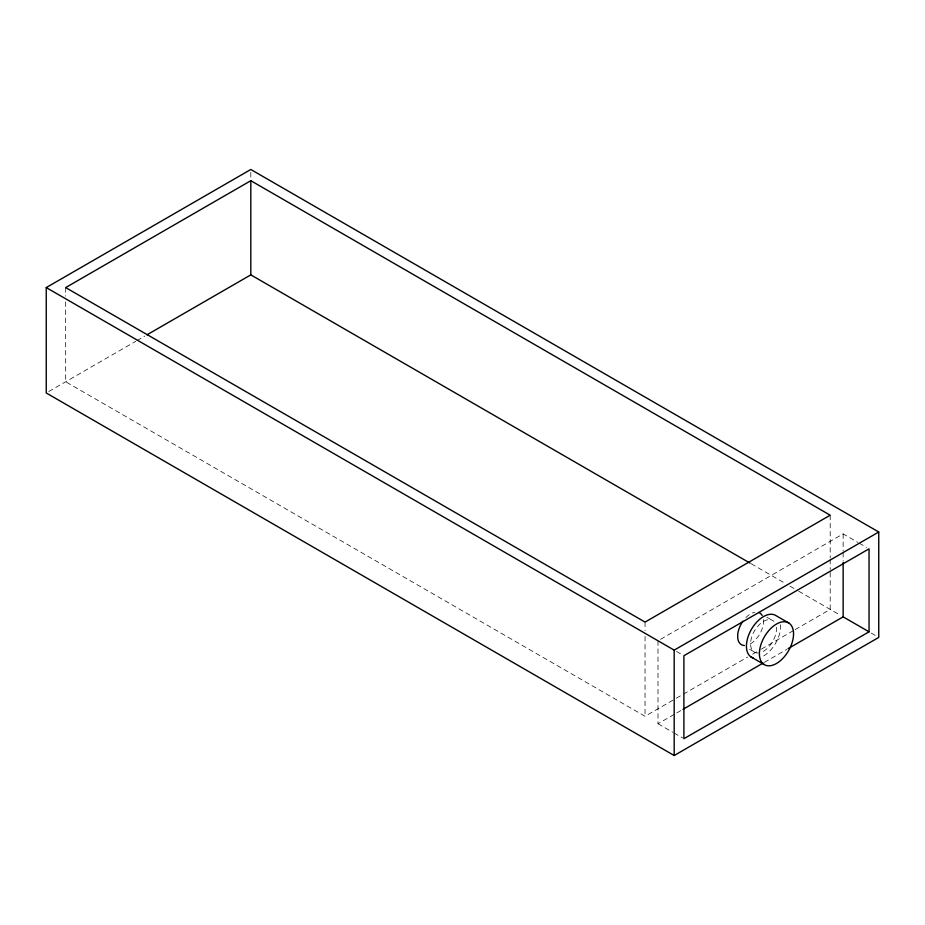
<?xml version="1.0" encoding="UTF-8"?>
<svg xmlns="http://www.w3.org/2000/svg" width="925" height="925" viewBox="0 0 925 925"><rect width="100%" height="100%" fill="white"/><g stroke="black" fill="none" stroke-linecap="round" stroke-linejoin="round"><path stroke-width="0.69" stroke-dasharray="4.62 3.47" d="M763.437 619.704L763.379 623.635A18.315 10.568 -60 0 1 758.28 636.388L755.32 639.984A18.315 10.568 -60 0 1 748.66 644.713M48.747 391.541L135.721 341.325M136.981 340.608L144.786 336.087M660.508 639.337L843.149 533.887L857.938 542.432M65.675 301.851L65.675 381.771L645.049 716.274L675.077 698.942M676.325 698.225L747.631 657.051M752.638 654.16L760.142 649.824M761.391 649.107L793.916 630.33M795.176 629.601L830.199 609.378L830.199 570.852M657.999 640.782L657.999 723.755L675.516 713.638M676.765 712.921L681.771 710.03M764.339 662.358L786.851 649.362M859.175 543.137L866.575 547.415M751.158 563.753L785.152 583.374M789.938 586.138L797.662 590.601M798.691 591.191L839.969 615.032M871.246 633.082L876.253 635.972M766.871 617.218L771.577 619.935M749.574 649.246L755.459 652.645M676.499 651.454L682.662 655.016M657.999 723.755L672.799 732.288M674.036 733.005L682.662 737.988M843.149 533.887L843.149 551.057M843.149 552.479L843.149 561.07M830.199 515.202L830.199 558.006M830.199 559.44L830.199 569.43M645.049 622.086L645.049 630.653M645.049 636.365L645.049 716.274M250.814 172.374L250.814 179.589M65.675 287.582L65.675 296.15M745.827 617.646A18.315 10.568 -60 0 1 754.684 612.269M776.387 627.173A18.315 10.568 -60 0 1 771.219 643.869L768.27 647.465A18.315 10.568 -60 0 1 761.61 652.183M758.361 652.981A18.315 10.568 -60 0 1 755.817 628.722L758.778 625.127A18.315 10.568 -60 0 1 773.924 621.392M780.538 624.78A24.154 13.944 -60 0 1 762.755 656.438"/><path stroke-width="1.39" d="M46.25 287.582L250.814 169.483L878.75 532.014L878.75 637.418L674.186 755.517L46.25 392.986L46.25 287.582L674.186 650.125L878.75 532.014M250.814 180.699L65.675 287.582L645.049 622.086L830.199 515.202L250.814 180.699L250.814 274.875L750.106 563.14M146.983 334.827L250.814 274.875M683.02 709.302L763.079 663.086M788.1 648.633L843.149 616.859L869.038 631.81L869.038 548.837L683.899 655.732L683.899 738.705L869.038 631.81M789.071 623.184A24.154 13.944 -60 0 0 760.188 647.211A24.154 13.944 -60 0 0 780.145 660.913A24.154 13.944 -60 0 0 789.071 623.184L776.133 615.715A24.154 13.944 -60 0 0 750.938 630.214A24.154 13.944 -60 0 0 753.112 657.941M750.915 656.877L763.853 664.347M843.149 562.493L843.149 616.859M674.186 650.125L674.186 755.517M758.639 612.466A18.315 10.568 -60 0 1 762.165 615.46M744.394 645.523A18.315 10.568 -60 0 1 737.711 637.938L737.768 634.007A18.315 10.568 -60 0 1 742.868 621.242"/></g></svg>
